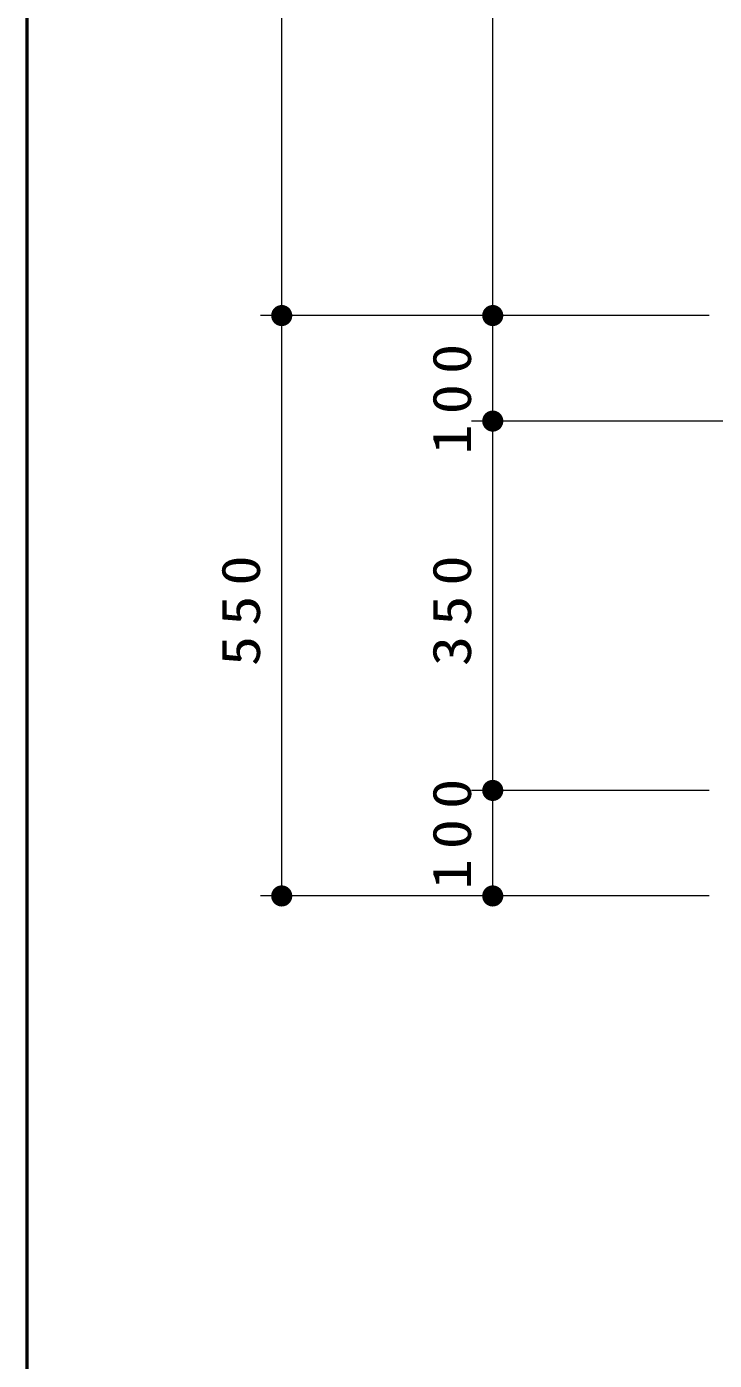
# Model space of a CAD drawing. Units: millimetres on the paper, scale 1:20. Extents: x -365 to 0, y -79 to 257.
# Drawn here: x -365 to -332.4, y 32.3 to 95.5 of the extents above; entities that cross this region are included whole.
import ezdxf

# ---------------------------------------------------------------- set-up
doc = ezdxf.new("R2010")
doc.units = ezdxf.units.MM
doc.layers.add('1_20', color=4, linetype='Continuous', lineweight=25)
doc.layers.add('NAKAMURA図枠', color=7, linetype='Continuous', lineweight=13)
doc.styles.add('ＭＳ ゴシック', font='')
doc.styles.get('ＭＳ ゴシック').set_extended_font_data('MS Gothic')

# ---------------------------------------------------------------- blocks, each defined once
blk = doc.blocks.new('filled_dot')
at = {"color": 0, "linetype": 'Continuous', "lineweight": -2, "const_width": 1.25}
blk.add_lwpolyline([(-0.625, 0, 1), (0.625, 0, 1)], format="xyb", close=True, dxfattribs=at)

msp = doc.modelspace()

# ---------------------------------------------------------------- linework, layer by layer
at = {"layer": '1_20', "color": 7, "lineweight": 13}
for p, q in [((-352.914, 81.789), (-352.914, 184.789)), ((-342.914, 81.789), (-342.914, 136.789)), ((-332.664, 81.789), (-353.914, 81.789)), ((-352.914, 54.289), (-352.914, 81.789)), ((-342.914, 76.789), (-342.914, 81.789)), ((-330.164, 76.789), (-343.914, 76.789)), ((-342.914, 59.289), (-342.914, 76.789)), ((-332.664, 59.289), (-343.914, 59.289)), ((-342.914, 54.289), (-342.914, 59.289)), ((-332.664, 54.289), (-353.914, 54.289))]:
    msp.add_line(p, q, dxfattribs=at)
at = {"layer": 'NAKAMURA図枠', "lineweight": 50}
msp.add_line((-365, 257), (-365, 0), dxfattribs=at)

# ---------------------------------------------------------------- block references
at = {"layer": '1_20', "color": 7, "lineweight": 13, "xscale": 0.4, "yscale": 0.4}
for p, rotation in [((-352.914, 81.789), 270), ((-352.914, 81.789), 90), ((-342.914, 81.789), 270), ((-342.914, 81.789), 90), ((-342.914, 76.789), 270), ((-342.914, 59.289), 270), ((-352.914, 54.289), 90), ((-342.914, 54.289), 90)]:
    msp.add_blockref('filled_dot', p, dxfattribs=dict(at, rotation=rotation))

# ---------------------------------------------------------------- texts
at = {"layer": '1_20', "color": 7, "char_height": 1.833, "attachment_point": 8, "rotation": 90, "style": 'ＭＳ ゴシック'}
for s, insert in [('\\T1.33;\\W1.15;100', (-343.914, 78.065)), ('\\T1.33;\\W1.15;550', (-353.914, 68.039)), ('\\T1.33;\\W1.15;350', (-343.914, 68.039)), ('\\T1.33;\\W1.15;100', (-343.914, 57.457))]:
    msp.add_mtext(s, dxfattribs=dict(at, insert=insert))

doc.saveas('drawing.dxf')
